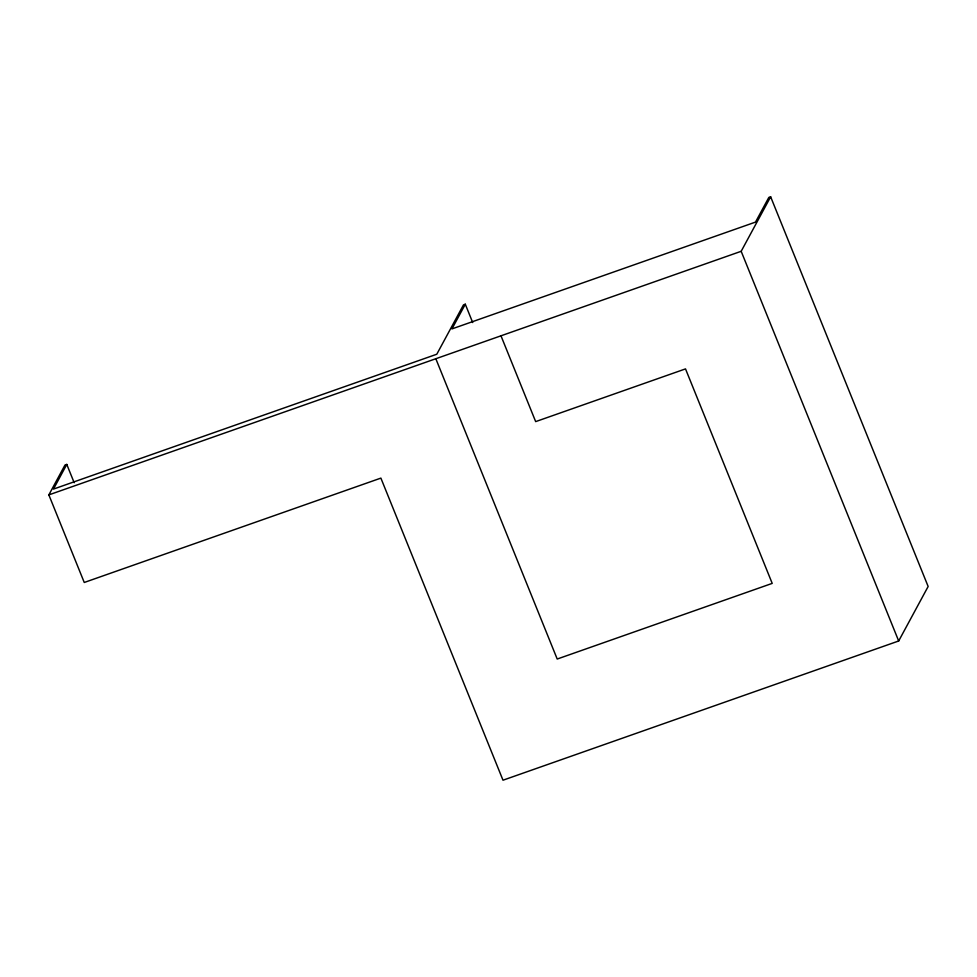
<?xml version="1.0" encoding="UTF-8"?>
<svg xmlns="http://www.w3.org/2000/svg" width="977" height="977" viewBox="0 0 977 977"><rect width="100%" height="100%" fill="white"/><g stroke="black" fill="none" stroke-linecap="round" stroke-linejoin="round"><path stroke-width="1.47" d="M472.697 322.557L465.296 304.226L451.948 328.907L755.49 222.109L768.838 197.427L770.645 196.792L928.15 586.481L898.681 640.985L502.996 780.208L380.883 478.107L84.254 582.475L48.85 494.887L64.971 465.064L66.778 464.417L74.179 482.711M66.778 464.417L53.442 489.098L436.792 354.224L463.489 304.861L465.296 304.226M48.85 494.887L741.177 251.297L770.645 196.792M741.177 251.297L898.681 640.985M500.981 335.807L535.665 421.612L685.512 368.891L772.209 583.391L557.208 659.035L435.827 358.73"/></g></svg>
